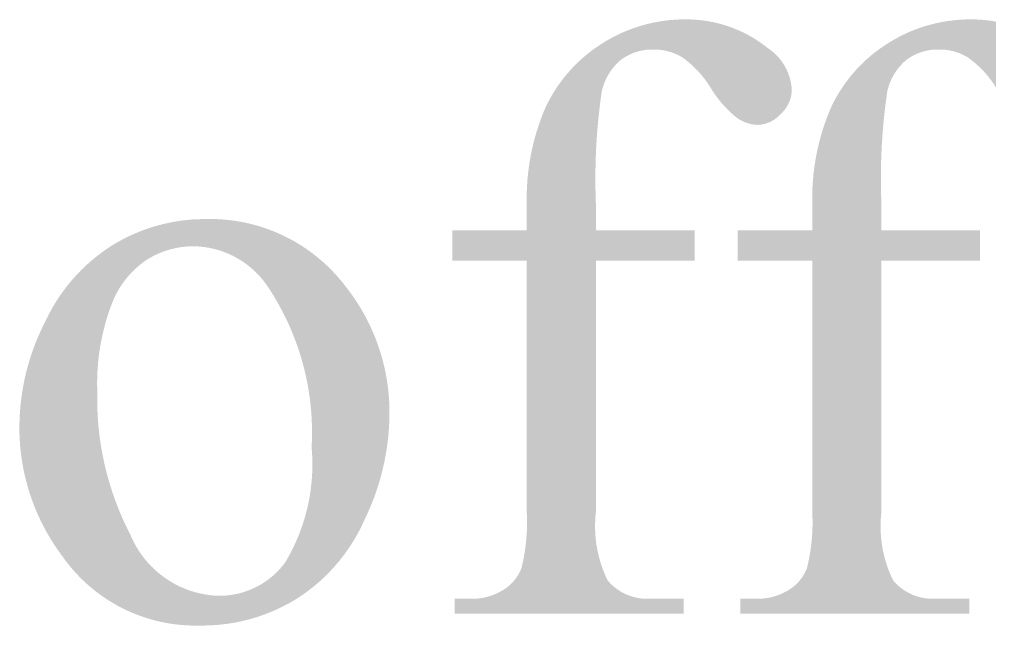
# Model space of a CAD drawing. Header units: millimetres. Extents: x 1235 to 1439, y 1033 to 1126.
# Drawn here: x 1269.3 to 1275.05, y 1052.91 to 1056.49 of the extents above; entities that cross this region are included whole.
import ezdxf

# ---------------------------------------------------------------- set-up
doc = ezdxf.new("R2010")
doc.units = ezdxf.units.MM
doc.layers.add('默认', color=18, linetype='Continuous', true_color=0x000000)

msp = doc.modelspace()

# ---------------------------------------------------------------- hatches: boundary and pattern name
at = {"layer": '默认'}
for points in [[(1272.3072, 1055.3945), (1272.3066, 1055.4311), (1272.307, 1055.4678), (1272.3084, 1055.5046), (1272.3109, 1055.5414), (1272.3143, 1055.5781), (1272.3187, 1055.6148), (1272.3241, 1055.6514), (1272.3305, 1055.6878), (1272.3379, 1055.7241), (1272.3462, 1055.7601), (1272.3556, 1055.7959), (1272.3658, 1055.8313), (1272.3771, 1055.8664), (1272.3892, 1055.9012), (1272.4023, 1055.9355), (1272.4162, 1055.9693), (1272.423, 1055.9837), (1272.43, 1055.9979), (1272.4373, 1056.012), (1272.4449, 1056.026), (1272.4527, 1056.0399), (1272.4608, 1056.0537), (1272.4691, 1056.0674), (1272.4777, 1056.0809), (1272.4866, 1056.0943), (1272.4957, 1056.1076), (1272.505, 1056.1207), (1272.5146, 1056.1336), (1272.5245, 1056.1464), (1272.5345, 1056.159), (1272.5448, 1056.1714), (1272.5553, 1056.1836), (1272.5661, 1056.1957), (1272.577, 1056.2075), (1272.5882, 1056.2191), (1272.5996, 1056.2306), (1272.6111, 1056.2418), (1272.6229, 1056.2528), (1272.6348, 1056.2635), (1272.647, 1056.2741), (1272.6592, 1056.2844), (1272.6717, 1056.2945), (1272.6843, 1056.3043), (1272.6971, 1056.3139), (1272.71, 1056.3232), (1272.723, 1056.3323), (1272.7362, 1056.3411), (1272.7634, 1056.3585), (1272.7774, 1056.367), (1272.7917, 1056.3753), (1272.8061, 1056.3834), (1272.8207, 1056.3912), (1272.8355, 1056.3988), (1272.8504, 1056.4061), (1272.8655, 1056.4131), (1272.8808, 1056.4199), (1272.8961, 1056.4263), (1272.9117, 1056.4326), (1272.9273, 1056.4385), (1272.943, 1056.4442), (1272.9589, 1056.4495), (1272.9749, 1056.4546), (1272.9909, 1056.4594), (1273.0071, 1056.4638), (1273.0233, 1056.468), (1273.0396, 1056.4719), (1273.0559, 1056.4755), (1273.0723, 1056.4788), (1273.0888, 1056.4817), (1273.1052, 1056.4844), (1273.1217, 1056.4867), (1273.1383, 1056.4888), (1273.1548, 1056.4905), (1273.1713, 1056.492), (1273.1879, 1056.4931), (1273.2044, 1056.494), (1273.2209, 1056.4945), (1273.2373, 1056.4947), (1273.2537, 1056.4947), (1273.2696, 1056.4945), (1273.2855, 1056.494), (1273.3015, 1056.4931), (1273.3175, 1056.4919), (1273.3334, 1056.4904), (1273.3494, 1056.4886), (1273.3654, 1056.4864), (1273.3814, 1056.4838), (1273.3973, 1056.4809), (1273.4132, 1056.4777), (1273.4291, 1056.4741), (1273.4449, 1056.4702), (1273.4606, 1056.466), (1273.4762, 1056.4614), (1273.4918, 1056.4564), (1273.5072, 1056.4512), (1273.5225, 1056.4456), (1273.5377, 1056.4397), (1273.5528, 1056.4335), (1273.5677, 1056.4269), (1273.5825, 1056.4201), (1273.5971, 1056.4129), (1273.6115, 1056.4055), (1273.6257, 1056.3977), (1273.6397, 1056.3897), (1273.6536, 1056.3814), (1273.6672, 1056.3728), (1273.6806, 1056.364), (1273.6938, 1056.3549), (1273.7068, 1056.3456), (1273.7195, 1056.336), (1273.732, 1056.3262), (1273.7395, 1056.3211), (1273.7469, 1056.3158), (1273.7542, 1056.3103), (1273.7614, 1056.3045), (1273.7684, 1056.2985), (1273.7753, 1056.2923), (1273.7821, 1056.2858), (1273.7886, 1056.2791), (1273.795, 1056.2722), (1273.8013, 1056.265), (1273.8073, 1056.2577), (1273.8131, 1056.2502), (1273.8186, 1056.2425), (1273.824, 1056.2346), (1273.8291, 1056.2266), (1273.834, 1056.2183), (1273.8386, 1056.21), (1273.843, 1056.2015), (1273.8471, 1056.1929), (1273.8509, 1056.1842), (1273.8545, 1056.1754), (1273.8578, 1056.1665), (1273.8608, 1056.1576), (1273.8636, 1056.1486), (1273.8661, 1056.1395), (1273.8683, 1056.1304), (1273.8702, 1056.1213), (1273.8718, 1056.1122), (1273.8732, 1056.1031), (1273.8743, 1056.094), (1273.8751, 1056.0849), (1273.8757, 1056.0759), (1273.8755, 1056.0711), (1273.8751, 1056.0662), (1273.8747, 1056.0614), (1273.8741, 1056.0565), (1273.8734, 1056.0517), (1273.8726, 1056.0468), (1273.8717, 1056.042), (1273.8706, 1056.0371), (1273.8694, 1056.0323), (1273.8681, 1056.0275), (1273.8666, 1056.0227), (1273.8651, 1056.018), (1273.8634, 1056.0133), (1273.8616, 1056.0086), (1273.8597, 1056.004), (1273.8576, 1055.9994), (1273.8555, 1055.9949), (1273.8532, 1055.9904), (1273.8508, 1055.986), (1273.8484, 1055.9816), (1273.8458, 1055.9774), (1273.8431, 1055.9732), (1273.8403, 1055.969), (1273.8374, 1055.965), (1273.8344, 1055.961), (1273.8313, 1055.9572), (1273.8282, 1055.9534), (1273.8249, 1055.9497), (1273.8216, 1055.9461), (1273.8182, 1055.9426), (1273.8148, 1055.9392), (1273.8113, 1055.9359), (1273.808, 1055.9323), (1273.8047, 1055.9288), (1273.8013, 1055.9254), (1273.7978, 1055.922), (1273.7942, 1055.9187), (1273.7905, 1055.9155), (1273.7866, 1055.9123), (1273.7827, 1055.9093), (1273.7788, 1055.9064), (1273.7747, 1055.9035), (1273.7705, 1055.9008), (1273.7663, 1055.8981), (1273.762, 1055.8956), (1273.7576, 1055.8932), (1273.7532, 1055.8908), (1273.7487, 1055.8886), (1273.7442, 1055.8866), (1273.7396, 1055.8846), (1273.7349, 1055.8828), (1273.7302, 1055.881), (1273.7255, 1055.8794), (1273.7207, 1055.878), (1273.7159, 1055.8766), (1273.7111, 1055.8754), (1273.7063, 1055.8743), (1273.7015, 1055.8734), (1273.6966, 1055.8725), (1273.6918, 1055.8718), (1273.687, 1055.8712), (1273.6821, 1055.8708), (1273.6773, 1055.8704), (1273.6725, 1055.8702), (1273.6685, 1055.8704), (1273.6646, 1055.8707), (1273.6606, 1055.871), (1273.6566, 1055.8714), (1273.6526, 1055.8719), (1273.6486, 1055.8725), (1273.6447, 1055.8731), (1273.6407, 1055.8738), (1273.6368, 1055.8745), (1273.6328, 1055.8754), (1273.6289, 1055.8763), (1273.6249, 1055.8773), (1273.621, 1055.8783), (1273.6172, 1055.8795), (1273.6133, 1055.8807), (1273.6094, 1055.8819), (1273.6056, 1055.8833), (1273.6018, 1055.8847), (1273.598, 1055.8862), (1273.5943, 1055.8877), (1273.5906, 1055.8893), (1273.5869, 1055.891), (1273.5833, 1055.8927), (1273.5797, 1055.8945), (1273.5761, 1055.8964), (1273.5726, 1055.8983), (1273.5691, 1055.9003), (1273.5656, 1055.9024), (1273.5622, 1055.9045), (1273.5589, 1055.9066), (1273.5556, 1055.9089), (1273.5523, 1055.9111), (1273.5409, 1055.9203), (1273.5297, 1055.9298), (1273.5187, 1055.9396), (1273.5079, 1055.9496), (1273.4973, 1055.9599), (1273.4869, 1055.9704), (1273.4768, 1055.9811), (1273.4669, 1055.9921), (1273.4573, 1056.0033), (1273.4479, 1056.0147), (1273.4388, 1056.0263), (1273.43, 1056.0381), (1273.4214, 1056.0501), (1273.4131, 1056.0622), (1273.4052, 1056.0746), (1273.3975, 1056.087), (1273.3892, 1056.1002), (1273.3807, 1056.1132), (1273.3717, 1056.126), (1273.3625, 1056.1386), (1273.3529, 1056.1509), (1273.3431, 1056.1631), (1273.3329, 1056.175), (1273.3224, 1056.1866), (1273.3116, 1056.198), (1273.3005, 1056.209), (1273.2892, 1056.2198), (1273.2776, 1056.2303), (1273.2658, 1056.2405), (1273.2537, 1056.2504), (1273.2414, 1056.2599), (1273.229, 1056.2692), (1273.2194, 1056.2748), (1273.2096, 1056.2801), (1273.2046, 1056.2827), (1273.1995, 1056.2851), (1273.1945, 1056.2875), (1273.1893, 1056.2898), (1273.1841, 1056.292), (1273.1789, 1056.2941), (1273.1737, 1056.2961), (1273.1683, 1056.298), (1273.163, 1056.2998), (1273.1576, 1056.3016), (1273.1522, 1056.3032), (1273.1468, 1056.3048), (1273.1413, 1056.3062), (1273.1358, 1056.3076), (1273.1303, 1056.3088), (1273.1248, 1056.31), (1273.1193, 1056.3111), (1273.1137, 1056.312), (1273.1081, 1056.3129), (1273.1026, 1056.3137), (1273.097, 1056.3143), (1273.0914, 1056.3149), (1273.0858, 1056.3154), (1273.0802, 1056.3157), (1273.0691, 1056.3162), (1273.0453, 1056.3164), (1273.0389, 1056.3162), (1273.0325, 1056.316), (1273.0261, 1056.3156), (1273.0197, 1056.315), (1273.0133, 1056.3144), (1273.0069, 1056.3135), (1273.0005, 1056.3126), (1272.9941, 1056.3115), (1272.9877, 1056.3103), (1272.9814, 1056.309), (1272.975, 1056.3075), (1272.9687, 1056.3059), (1272.9625, 1056.3041), (1272.9562, 1056.3022), (1272.95, 1056.3002), (1272.9439, 1056.2981), (1272.9378, 1056.2958), (1272.9317, 1056.2934), (1272.9258, 1056.2909), (1272.9198, 1056.2882), (1272.914, 1056.2854), (1272.9082, 1056.2825), (1272.9025, 1056.2795), (1272.8968, 1056.2764), (1272.8913, 1056.2732), (1272.8858, 1056.2699), (1272.8804, 1056.2664), (1272.8751, 1056.2629), (1272.8698, 1056.2593), (1272.8647, 1056.2555), (1272.8595, 1056.2511), (1272.8543, 1056.2465), (1272.8492, 1056.2418), (1272.8442, 1056.2369), (1272.8393, 1056.232), (1272.8345, 1056.2269), (1272.8298, 1056.2218), (1272.8251, 1056.2165), (1272.8206, 1056.2111), (1272.8162, 1056.2056), (1272.8119, 1056.2001), (1272.8077, 1056.1944), (1272.8036, 1056.1886), (1272.7996, 1056.1828), (1272.7958, 1056.1769), (1272.7921, 1056.1709), (1272.7885, 1056.1648), (1272.785, 1056.1586), (1272.7817, 1056.1524), (1272.7784, 1056.1461), (1272.7754, 1056.1398), (1272.7724, 1056.1334), (1272.7696, 1056.1269), (1272.767, 1056.1204), (1272.7644, 1056.1139), (1272.7621, 1056.1073), (1272.7598, 1056.1007), (1272.7577, 1056.094), (1272.7558, 1056.0873), (1272.7539, 1056.0806), (1272.7523, 1056.0739), (1272.7507, 1056.0672), (1272.7397, 1055.9856), (1272.7306, 1055.9036), (1272.7233, 1055.8214), (1272.718, 1055.7391), (1272.7146, 1055.6566), (1272.7132, 1055.5742), (1272.7137, 1055.4917), (1272.716, 1055.4093), (1272.716, 1055.2458), (1273.3008, 1055.2458), (1273.3008, 1055.0674), (1272.716, 1055.0674), (1272.716, 1053.5757), (1272.7147, 1053.563), (1272.7136, 1053.5503), (1272.7128, 1053.5375), (1272.7121, 1053.5247), (1272.7117, 1053.5119), (1272.7115, 1053.499), (1272.7115, 1053.4861), (1272.7118, 1053.4732), (1272.7123, 1053.4603), (1272.713, 1053.4474), (1272.7139, 1053.4344), (1272.7151, 1053.4215), (1272.7165, 1053.4086), (1272.7181, 1053.3957), (1272.72, 1053.3829), (1272.7221, 1053.3701), (1272.7244, 1053.3573), (1272.727, 1053.3446), (1272.7298, 1053.3319), (1272.7328, 1053.3192), (1272.736, 1053.3067), (1272.7394, 1053.2942), (1272.7431, 1053.2818), (1272.747, 1053.2694), (1272.7511, 1053.2572), (1272.7554, 1053.245), (1272.7599, 1053.233), (1272.7646, 1053.221), (1272.7695, 1053.2092), (1272.7746, 1053.1974), (1272.7799, 1053.1858), (1272.7854, 1053.1743), (1272.7909, 1053.1679), (1272.7966, 1053.1617), (1272.8025, 1053.1555), (1272.8086, 1053.1495), (1272.8149, 1053.1436), (1272.8214, 1053.1379), (1272.8281, 1053.1324), (1272.8349, 1053.127), (1272.8419, 1053.1218), (1272.8491, 1053.1169), (1272.8565, 1053.1121), (1272.864, 1053.1075), (1272.8717, 1053.1031), (1272.8795, 1053.0989), (1272.8874, 1053.095), (1272.8954, 1053.0913), (1272.9035, 1053.0878), (1272.9118, 1053.0846), (1272.9201, 1053.0816), (1272.9284, 1053.0788), (1272.9369, 1053.0763), (1272.9454, 1053.0741), (1272.9539, 1053.0721), (1272.9625, 1053.0703), (1272.9711, 1053.0688), (1272.9796, 1053.0676), (1272.9882, 1053.0666), (1272.9968, 1053.0659), (1273.0053, 1053.0654), (1273.0138, 1053.0651), (1273.0223, 1053.0651), (1273.0307, 1053.0653), (1273.2364, 1053.0653), (1273.2364, 1052.9761), (1271.881, 1052.9761), (1271.881, 1053.0653), (1271.9826, 1053.0653), (1271.9943, 1053.0654), (1272.0061, 1053.0659), (1272.0179, 1053.0667), (1272.0297, 1053.0681), (1272.0415, 1053.0698), (1272.0532, 1053.0719), (1272.0649, 1053.0745), (1272.0707, 1053.0759), (1272.0765, 1053.0774), (1272.0822, 1053.0791), (1272.088, 1053.0808), (1272.0993, 1053.0845), (1272.1105, 1053.0887), (1272.1215, 1053.0932), (1272.1323, 1053.0981), (1272.1429, 1053.1033), (1272.1533, 1053.1089), (1272.1635, 1053.1148), (1272.1729, 1053.1205), (1272.1775, 1053.1235), (1272.182, 1053.1267), (1272.1866, 1053.1299), (1272.191, 1053.1332), (1272.1954, 1053.1367), (1272.1997, 1053.1402), (1272.204, 1053.1438), (1272.2082, 1053.1476), (1272.2123, 1053.1514), (1272.2163, 1053.1553), (1272.2202, 1053.1593), (1272.2241, 1053.1634), (1272.2279, 1053.1676), (1272.2315, 1053.1719), (1272.2351, 1053.1762), (1272.2386, 1053.1807), (1272.242, 1053.1851), (1272.2453, 1053.1897), (1272.2485, 1053.1943), (1272.2516, 1053.199), (1272.2545, 1053.2038), (1272.2574, 1053.2086), (1272.2601, 1053.2135), (1272.2628, 1053.2184), (1272.2653, 1053.2233), (1272.2677, 1053.2283), (1272.27, 1053.2334), (1272.2722, 1053.2384), (1272.2743, 1053.2435), (1272.2762, 1053.2486), (1272.2809, 1053.2686), (1272.2853, 1053.2887), (1272.2893, 1053.3089), (1272.293, 1053.3292), (1272.2962, 1053.3496), (1272.2991, 1053.37), (1272.3016, 1053.3905), (1272.3038, 1053.411), (1272.3055, 1053.4316), (1272.3069, 1053.4522), (1272.3079, 1053.4728), (1272.3085, 1053.4934), (1272.3087, 1053.514), (1272.3086, 1053.5346), (1272.3081, 1053.5552), (1272.3072, 1053.5757), (1272.3072, 1055.0674), (1271.8661, 1055.0674), (1271.8661, 1055.2458), (1272.3072, 1055.2458)], [(1273.9971, 1055.3945), (1273.9965, 1055.4311), (1273.9969, 1055.4678), (1273.9984, 1055.5046), (1274.0008, 1055.5414), (1274.0042, 1055.5781), (1274.0086, 1055.6148), (1274.014, 1055.6514), (1274.0204, 1055.6878), (1274.0278, 1055.7241), (1274.0361, 1055.7601), (1274.0455, 1055.7959), (1274.0558, 1055.8313), (1274.067, 1055.8664), (1274.0791, 1055.9012), (1274.0922, 1055.9355), (1274.1061, 1055.9693), (1274.1129, 1055.9837), (1274.1199, 1055.9979), (1274.1272, 1056.012), (1274.1348, 1056.026), (1274.1426, 1056.0399), (1274.1507, 1056.0537), (1274.159, 1056.0674), (1274.1676, 1056.0809), (1274.1765, 1056.0943), (1274.1856, 1056.1076), (1274.1949, 1056.1207), (1274.2045, 1056.1336), (1274.2144, 1056.1464), (1274.2244, 1056.159), (1274.2347, 1056.1714), (1274.2453, 1056.1836), (1274.256, 1056.1957), (1274.267, 1056.2075), (1274.2781, 1056.2191), (1274.2895, 1056.2306), (1274.3011, 1056.2418), (1274.3128, 1056.2528), (1274.3247, 1056.2635), (1274.3369, 1056.2741), (1274.3492, 1056.2844), (1274.3616, 1056.2945), (1274.3742, 1056.3043), (1274.387, 1056.3139), (1274.3999, 1056.3232), (1274.4129, 1056.3323), (1274.4261, 1056.3411), (1274.4533, 1056.3585), (1274.4673, 1056.367), (1274.4816, 1056.3753), (1274.496, 1056.3834), (1274.5106, 1056.3912), (1274.5254, 1056.3988), (1274.5404, 1056.4061), (1274.5554, 1056.4131), (1274.5707, 1056.4199), (1274.5861, 1056.4263), (1274.6016, 1056.4326), (1274.6172, 1056.4385), (1274.633, 1056.4442), (1274.6488, 1056.4495), (1274.6648, 1056.4546), (1274.6808, 1056.4594), (1274.697, 1056.4638), (1274.7132, 1056.468), (1274.7295, 1056.4719), (1274.7458, 1056.4755), (1274.7622, 1056.4788), (1274.7787, 1056.4817), (1274.7952, 1056.4844), (1274.8117, 1056.4867), (1274.8282, 1056.4888), (1274.8447, 1056.4905), (1274.8612, 1056.492), (1274.8778, 1056.4931), (1274.8943, 1056.494), (1274.9108, 1056.4945), (1274.9272, 1056.4947), (1274.9436, 1056.4947), (1274.9595, 1056.4945), (1274.9754, 1056.494), (1274.9914, 1056.4931), (1275.0074, 1056.4919), (1275.0234, 1056.4904), (1275.0394, 1056.4886), (1275.0553, 1056.4864), (1275.0713, 1056.4838), (1275.0873, 1056.4809), (1275.1032, 1056.4777), (1275.119, 1056.4741), (1275.1348, 1056.4702), (1275.1505, 1056.466), (1275.1662, 1056.4614), (1275.1817, 1056.4564), (1275.1971, 1056.4512), (1275.2125, 1056.4456), (1275.2276, 1056.4397), (1275.2427, 1056.4335), (1275.2576, 1056.4269), (1275.2724, 1056.4201), (1275.287, 1056.4129), (1275.3014, 1056.4055), (1275.3156, 1056.3977), (1275.3296, 1056.3897), (1275.3435, 1056.3814), (1275.3571, 1056.3728), (1275.3705, 1056.364), (1275.3837, 1056.3549), (1275.3967, 1056.3456), (1275.4094, 1056.336), (1275.4219, 1056.3262), (1275.4294, 1056.3211), (1275.4368, 1056.3158), (1275.4441, 1056.3103), (1275.4513, 1056.3045), (1275.4583, 1056.2985), (1275.4652, 1056.2923), (1275.472, 1056.2858), (1275.4786, 1056.2791), (1275.485, 1056.2722), (1275.4912, 1056.265), (1275.4972, 1056.2577), (1275.503, 1056.2502), (1275.5085, 1056.2425), (1275.5139, 1056.2346), (1275.519, 1056.2266), (1275.5239, 1056.2183), (1275.5285, 1056.21), (1275.5329, 1056.2015), (1275.537, 1056.1929), (1275.5408, 1056.1842), (1275.5444, 1056.1754), (1275.5477, 1056.1665), (1275.5508, 1056.1576), (1275.5535, 1056.1486), (1275.556, 1056.1395), (1275.5582, 1056.1304), (1275.5601, 1056.1213), (1275.5617, 1056.1122), (1275.5631, 1056.1031), (1275.5642, 1056.094), (1275.565, 1056.0849), (1275.5656, 1056.0759), (1275.5654, 1056.0711), (1275.5651, 1056.0662), (1275.5646, 1056.0614), (1275.564, 1056.0565), (1275.5633, 1056.0517), (1275.5625, 1056.0468), (1275.5616, 1056.042), (1275.5605, 1056.0371), (1275.5593, 1056.0323), (1275.558, 1056.0275), (1275.5566, 1056.0227), (1275.555, 1056.018), (1275.5533, 1056.0133), (1275.5515, 1056.0086), (1275.5496, 1056.004), (1275.5476, 1055.9994), (1275.5454, 1055.9949), (1275.5431, 1055.9904), (1275.5408, 1055.986), (1275.5383, 1055.9816), (1275.5357, 1055.9774), (1275.533, 1055.9732), (1275.5302, 1055.969), (1275.5273, 1055.965), (1275.5243, 1055.961), (1275.5213, 1055.9572), (1275.5181, 1055.9534), (1275.5149, 1055.9497), (1275.5115, 1055.9461), (1275.5082, 1055.9426), (1275.5047, 1055.9392), (1275.5012, 1055.9359), (1275.498, 1055.9323), (1275.4946, 1055.9288), (1275.4912, 1055.9254), (1275.4877, 1055.922), (1275.4841, 1055.9187), (1275.4804, 1055.9155), (1275.4766, 1055.9123), (1275.4727, 1055.9093), (1275.4687, 1055.9064), (1275.4646, 1055.9035), (1275.4604, 1055.9008), (1275.4562, 1055.8981), (1275.4519, 1055.8956), (1275.4475, 1055.8932), (1275.4431, 1055.8908), (1275.4386, 1055.8886), (1275.4341, 1055.8866), (1275.4295, 1055.8846), (1275.4248, 1055.8828), (1275.4201, 1055.881), (1275.4154, 1055.8794), (1275.4106, 1055.878), (1275.4059, 1055.8766), (1275.4011, 1055.8754), (1275.3962, 1055.8743), (1275.3914, 1055.8734), (1275.3866, 1055.8725), (1275.3817, 1055.8718), (1275.3769, 1055.8712), (1275.372, 1055.8708), (1275.3672, 1055.8704), (1275.3624, 1055.8702), (1275.3584, 1055.8704), (1275.3545, 1055.8707), (1275.3505, 1055.871), (1275.3465, 1055.8714), (1275.3425, 1055.8719), (1275.3386, 1055.8725), (1275.3346, 1055.8731), (1275.3306, 1055.8738), (1275.3267, 1055.8745), (1275.3227, 1055.8754), (1275.3188, 1055.8763), (1275.3149, 1055.8773), (1275.311, 1055.8783), (1275.3071, 1055.8795), (1275.3032, 1055.8807), (1275.2993, 1055.8819), (1275.2955, 1055.8833), (1275.2917, 1055.8847), (1275.288, 1055.8862), (1275.2842, 1055.8877), (1275.2805, 1055.8893), (1275.2768, 1055.891), (1275.2732, 1055.8927), (1275.2696, 1055.8945), (1275.266, 1055.8964), (1275.2625, 1055.8983), (1275.259, 1055.9003), (1275.2556, 1055.9024), (1275.2522, 1055.9045), (1275.2488, 1055.9066), (1275.2455, 1055.9089), (1275.2422, 1055.9111), (1275.2308, 1055.9203), (1275.2196, 1055.9298), (1275.2086, 1055.9396), (1275.1978, 1055.9496), (1275.1872, 1055.9599), (1275.1769, 1055.9704), (1275.1667, 1055.9811), (1275.1569, 1055.9921), (1275.1472, 1056.0033), (1275.1378, 1056.0147), (1275.1287, 1056.0263), (1275.1199, 1056.0381), (1275.1113, 1056.0501), (1275.1031, 1056.0622), (1275.0951, 1056.0746), (1275.0874, 1056.087), (1275.0791, 1056.1002), (1275.0706, 1056.1132), (1275.0617, 1056.126), (1275.0524, 1056.1386), (1275.0429, 1056.1509), (1275.033, 1056.1631), (1275.0228, 1056.175), (1275.0123, 1056.1866), (1275.0015, 1056.198), (1274.9904, 1056.209), (1274.9791, 1056.2198), (1274.9675, 1056.2303), (1274.9557, 1056.2405), (1274.9436, 1056.2504), (1274.9314, 1056.2599), (1274.9189, 1056.2692), (1274.9093, 1056.2748), (1274.8995, 1056.2801), (1274.8945, 1056.2827), (1274.8895, 1056.2851), (1274.8844, 1056.2875), (1274.8792, 1056.2898), (1274.8741, 1056.292), (1274.8688, 1056.2941), (1274.8636, 1056.2961), (1274.8583, 1056.298), (1274.8529, 1056.2998), (1274.8475, 1056.3016), (1274.8421, 1056.3032), (1274.8367, 1056.3048), (1274.8312, 1056.3062), (1274.8258, 1056.3076), (1274.8202, 1056.3088), (1274.8147, 1056.31), (1274.8092, 1056.3111), (1274.8036, 1056.312), (1274.7981, 1056.3129), (1274.7925, 1056.3137), (1274.7869, 1056.3143), (1274.7813, 1056.3149), (1274.7757, 1056.3154), (1274.7702, 1056.3157), (1274.759, 1056.3162), (1274.7352, 1056.3164), (1274.7288, 1056.3162), (1274.7224, 1056.316), (1274.716, 1056.3156), (1274.7096, 1056.315), (1274.7032, 1056.3144), (1274.6968, 1056.3135), (1274.6904, 1056.3126), (1274.684, 1056.3115), (1274.6776, 1056.3103), (1274.6713, 1056.309), (1274.6649, 1056.3075), (1274.6586, 1056.3059), (1274.6524, 1056.3041), (1274.6461, 1056.3022), (1274.6399, 1056.3002), (1274.6338, 1056.2981), (1274.6277, 1056.2958), (1274.6217, 1056.2934), (1274.6157, 1056.2909), (1274.6097, 1056.2882), (1274.6039, 1056.2854), (1274.5981, 1056.2825), (1274.5924, 1056.2795), (1274.5867, 1056.2764), (1274.5812, 1056.2732), (1274.5757, 1056.2699), (1274.5703, 1056.2664), (1274.565, 1056.2629), (1274.5598, 1056.2593), (1274.5546, 1056.2555), (1274.5494, 1056.2511), (1274.5442, 1056.2465), (1274.5391, 1056.2418), (1274.5341, 1056.2369), (1274.5292, 1056.232), (1274.5244, 1056.2269), (1274.5197, 1056.2218), (1274.515, 1056.2165), (1274.5105, 1056.2111), (1274.5061, 1056.2056), (1274.5018, 1056.2001), (1274.4976, 1056.1944), (1274.4935, 1056.1886), (1274.4895, 1056.1828), (1274.4857, 1056.1769), (1274.482, 1056.1709), (1274.4784, 1056.1648), (1274.4749, 1056.1586), (1274.4716, 1056.1524), (1274.4684, 1056.1461), (1274.4653, 1056.1398), (1274.4623, 1056.1334), (1274.4595, 1056.1269), (1274.4569, 1056.1204), (1274.4544, 1056.1139), (1274.452, 1056.1073), (1274.4497, 1056.1007), (1274.4476, 1056.094), (1274.4457, 1056.0873), (1274.4439, 1056.0806), (1274.4422, 1056.0739), (1274.4406, 1056.0672), (1274.4296, 1055.9856), (1274.4205, 1055.9036), (1274.4132, 1055.8214), (1274.4079, 1055.7391), (1274.4046, 1055.6566), (1274.4031, 1055.5742), (1274.4036, 1055.4917), (1274.4059, 1055.4093), (1274.4059, 1055.2458), (1274.9907, 1055.2458), (1274.9907, 1055.0674), (1274.4059, 1055.0674), (1274.4059, 1053.5757), (1274.4046, 1053.563), (1274.4035, 1053.5503), (1274.4027, 1053.5375), (1274.402, 1053.5247), (1274.4016, 1053.5119), (1274.4014, 1053.499), (1274.4014, 1053.4861), (1274.4017, 1053.4732), (1274.4022, 1053.4603), (1274.4029, 1053.4474), (1274.4038, 1053.4344), (1274.405, 1053.4215), (1274.4064, 1053.4086), (1274.4081, 1053.3957), (1274.4099, 1053.3829), (1274.412, 1053.3701), (1274.4143, 1053.3573), (1274.4169, 1053.3446), (1274.4197, 1053.3319), (1274.4227, 1053.3192), (1274.4259, 1053.3067), (1274.4294, 1053.2942), (1274.433, 1053.2818), (1274.4369, 1053.2694), (1274.441, 1053.2572), (1274.4453, 1053.245), (1274.4498, 1053.233), (1274.4545, 1053.221), (1274.4594, 1053.2092), (1274.4645, 1053.1974), (1274.4698, 1053.1858), (1274.4753, 1053.1743), (1274.4808, 1053.1679), (1274.4865, 1053.1617), (1274.4924, 1053.1555), (1274.4985, 1053.1495), (1274.5048, 1053.1436), (1274.5113, 1053.1379), (1274.518, 1053.1324), (1274.5248, 1053.127), (1274.5319, 1053.1218), (1274.5391, 1053.1169), (1274.5464, 1053.1121), (1274.5539, 1053.1075), (1274.5616, 1053.1031), (1274.5694, 1053.0989), (1274.5773, 1053.095), (1274.5853, 1053.0913), (1274.5934, 1053.0878), (1274.6017, 1053.0846), (1274.61, 1053.0816), (1274.6184, 1053.0788), (1274.6268, 1053.0763), (1274.6353, 1053.0741), (1274.6438, 1053.0721), (1274.6524, 1053.0703), (1274.661, 1053.0688), (1274.6696, 1053.0676), (1274.6781, 1053.0666), (1274.6867, 1053.0659), (1274.6953, 1053.0654), (1274.7038, 1053.0651), (1274.7122, 1053.0651), (1274.7206, 1053.0653), (1274.9263, 1053.0653), (1274.9263, 1052.9761), (1273.5709, 1052.9761), (1273.5709, 1053.0653), (1273.6725, 1053.0653), (1273.6842, 1053.0654), (1273.696, 1053.0659), (1273.7078, 1053.0667), (1273.7196, 1053.0681), (1273.7314, 1053.0698), (1273.7432, 1053.0719), (1273.7548, 1053.0745), (1273.7606, 1053.0759), (1273.7664, 1053.0774), (1273.7721, 1053.0791), (1273.7779, 1053.0808), (1273.7892, 1053.0845), (1273.8004, 1053.0887), (1273.8114, 1053.0932), (1273.8222, 1053.0981), (1273.8328, 1053.1033), (1273.8432, 1053.1089), (1273.8534, 1053.1148), (1273.8628, 1053.1205), (1273.8674, 1053.1235), (1273.872, 1053.1267), (1273.8765, 1053.1299), (1273.8809, 1053.1332), (1273.8853, 1053.1367), (1273.8896, 1053.1402), (1273.8939, 1053.1438), (1273.8981, 1053.1476), (1273.9022, 1053.1514), (1273.9062, 1053.1553), (1273.9102, 1053.1593), (1273.914, 1053.1634), (1273.9178, 1053.1676), (1273.9215, 1053.1719), (1273.925, 1053.1762), (1273.9285, 1053.1807), (1273.9319, 1053.1851), (1273.9352, 1053.1897), (1273.9384, 1053.1943), (1273.9415, 1053.199), (1273.9444, 1053.2038), (1273.9473, 1053.2086), (1273.95, 1053.2135), (1273.9527, 1053.2184), (1273.9552, 1053.2233), (1273.9576, 1053.2283), (1273.9599, 1053.2334), (1273.9621, 1053.2384), (1273.9642, 1053.2435), (1273.9661, 1053.2486), (1273.9709, 1053.2686), (1273.9752, 1053.2887), (1273.9792, 1053.3089), (1273.9829, 1053.3292), (1273.9861, 1053.3496), (1273.989, 1053.37), (1273.9915, 1053.3905), (1273.9937, 1053.411), (1273.9954, 1053.4316), (1273.9968, 1053.4522), (1273.9978, 1053.4728), (1273.9984, 1053.4934), (1273.9987, 1053.514), (1273.9985, 1053.5346), (1273.998, 1053.5552), (1273.9971, 1053.5757), (1273.9971, 1055.0674), (1273.556, 1055.0674), (1273.556, 1055.2458), (1273.9971, 1055.2458)]]:
    msp.add_hatch(color=256, dxfattribs=at).paths.add_polyline_path(points, flags=0)
h = msp.add_hatch(color=256, dxfattribs=at)
h.paths.add_polyline_path([(1270.4017, 1055.3127), (1270.4304, 1055.3132), (1270.4593, 1055.3128), (1270.4883, 1055.3116), (1270.5175, 1055.3096), (1270.5467, 1055.3067), (1270.576, 1055.3029), (1270.6053, 1055.2982), (1270.6346, 1055.2927), (1270.6638, 1055.2862), (1270.6928, 1055.2789), (1270.7218, 1055.2707), (1270.7505, 1055.2616), (1270.779, 1055.2516), (1270.8072, 1055.2408), (1270.8351, 1055.2291), (1270.8626, 1055.2166), (1270.8898, 1055.2032), (1270.9165, 1055.1891), (1270.9428, 1055.1741), (1270.9686, 1055.1584), (1270.9938, 1055.142), (1271.0185, 1055.1248), (1271.0426, 1055.107), (1271.0661, 1055.0885), (1271.089, 1055.0694), (1271.1111, 1055.0498), (1271.1327, 1055.0295), (1271.1534, 1055.0087), (1271.1735, 1054.9875), (1271.1929, 1054.9658), (1271.2115, 1054.9437), (1271.2293, 1054.9212), (1271.245, 1054.9012), (1271.2604, 1054.8808), (1271.2754, 1054.86), (1271.2899, 1054.8389), (1271.3041, 1054.8173), (1271.3178, 1054.7955), (1271.3311, 1054.7732), (1271.3439, 1054.7507), (1271.3562, 1054.7278), (1271.3681, 1054.7047), (1271.3795, 1054.6812), (1271.3904, 1054.6575), (1271.4007, 1054.6335), (1271.4106, 1054.6093), (1271.4199, 1054.5849), (1271.4287, 1054.5602), (1271.437, 1054.5354), (1271.4447, 1054.5104), (1271.4519, 1054.4853), (1271.4585, 1054.46), (1271.4646, 1054.4346), (1271.4701, 1054.4091), (1271.475, 1054.3836), (1271.4794, 1054.3579), (1271.4833, 1054.3323), (1271.4865, 1054.3066), (1271.4892, 1054.2809), (1271.4914, 1054.2553), (1271.493, 1054.2296), (1271.494, 1054.204), (1271.4945, 1054.1785), (1271.4944, 1054.1531), (1271.4934, 1054.1134), (1271.4913, 1054.0737), (1271.4881, 1054.0339), (1271.4838, 1053.9942), (1271.4784, 1053.9545), (1271.4719, 1053.915), (1271.4643, 1053.8756), (1271.4556, 1053.8365), (1271.4458, 1053.7976), (1271.4349, 1053.759), (1271.423, 1053.7207), (1271.4101, 1053.6828), (1271.3961, 1053.6454), (1271.3811, 1053.6084), (1271.3652, 1053.572), (1271.3483, 1053.5361), (1271.3403, 1053.5184), (1271.332, 1053.5008), (1271.3234, 1053.4833), (1271.3145, 1053.466), (1271.3052, 1053.4488), (1271.2955, 1053.4317), (1271.2856, 1053.4148), (1271.2753, 1053.398), (1271.2647, 1053.3814), (1271.2538, 1053.365), (1271.2425, 1053.3488), (1271.231, 1053.3328), (1271.2192, 1053.3169), (1271.207, 1053.3013), (1271.1946, 1053.286), (1271.1819, 1053.2708), (1271.1689, 1053.2559), (1271.1556, 1053.2412), (1271.1421, 1053.2268), (1271.1283, 1053.2126), (1271.1142, 1053.1988), (1271.0999, 1053.1851), (1271.0854, 1053.1718), (1271.0707, 1053.1588), (1271.0557, 1053.146), (1271.0405, 1053.1335), (1271.0252, 1053.1214), (1271.0096, 1053.1095), (1270.9938, 1053.098), (1270.9779, 1053.0868), (1270.9618, 1053.0759), (1270.9456, 1053.0653), (1270.9137, 1053.0463), (1270.8974, 1053.0372), (1270.8809, 1053.0284), (1270.8643, 1053.0199), (1270.8475, 1053.0116), (1270.8305, 1053.0036), (1270.8134, 1052.996), (1270.7961, 1052.9886), (1270.7786, 1052.9815), (1270.761, 1052.9747), (1270.7433, 1052.9682), (1270.7255, 1052.962), (1270.7075, 1052.9562), (1270.6894, 1052.9506), (1270.6713, 1052.9454), (1270.653, 1052.9405), (1270.6347, 1052.936), (1270.6163, 1052.9317), (1270.5978, 1052.9278), (1270.5793, 1052.9242), (1270.5607, 1052.921), (1270.5421, 1052.9181), (1270.5235, 1052.9155), (1270.5048, 1052.9132), (1270.4862, 1052.9113), (1270.4675, 1052.9097), (1270.4488, 1052.9085), (1270.4302, 1052.9075), (1270.4116, 1052.9069), (1270.3458, 1052.9063), (1270.317, 1052.9067), (1270.2881, 1052.9081), (1270.259, 1052.9103), (1270.2298, 1052.9134), (1270.2006, 1052.9174), (1270.1713, 1052.9224), (1270.1422, 1052.9282), (1270.113, 1052.935), (1270.0841, 1052.9428), (1270.0553, 1052.9514), (1270.0267, 1052.961), (1269.9983, 1052.9715), (1269.9703, 1052.9829), (1269.9426, 1052.9952), (1269.9153, 1053.0083), (1269.8884, 1053.0224), (1269.862, 1053.0372), (1269.8361, 1053.0529), (1269.8108, 1053.0693), (1269.786, 1053.0865), (1269.7618, 1053.1044), (1269.7383, 1053.123), (1269.7154, 1053.1423), (1269.6932, 1053.1621), (1269.6718, 1053.1826), (1269.6511, 1053.2036), (1269.6311, 1053.2251), (1269.612, 1053.2471), (1269.5936, 1053.2696), (1269.576, 1053.2924), (1269.5592, 1053.3155), (1269.5441, 1053.336), (1269.5293, 1053.3569), (1269.5149, 1053.3781), (1269.501, 1053.3997), (1269.4874, 1053.4216), (1269.4742, 1053.4438), (1269.4615, 1053.4664), (1269.4492, 1053.4892), (1269.4373, 1053.5123), (1269.426, 1053.5357), (1269.415, 1053.5594), (1269.4046, 1053.5833), (1269.3947, 1053.6074), (1269.3852, 1053.6318), (1269.3763, 1053.6563), (1269.3678, 1053.681), (1269.3599, 1053.7059), (1269.3525, 1053.731), (1269.3456, 1053.7562), (1269.3392, 1053.7815), (1269.3333, 1053.8069), (1269.328, 1053.8324), (1269.3232, 1053.858), (1269.319, 1053.8836), (1269.3153, 1053.9093), (1269.3121, 1053.935), (1269.3094, 1053.9606), (1269.3073, 1053.9863), (1269.3057, 1054.012), (1269.3046, 1054.0376), (1269.304, 1054.0632), (1269.304, 1054.0886), (1269.305, 1054.1287), (1269.3071, 1054.1688), (1269.3104, 1054.2089), (1269.3149, 1054.249), (1269.3206, 1054.2891), (1269.3275, 1054.329), (1269.3355, 1054.3687), (1269.3447, 1054.4082), (1269.3551, 1054.4473), (1269.3667, 1054.4862), (1269.3794, 1054.5246), (1269.3931, 1054.5626), (1269.408, 1054.6002), (1269.4239, 1054.6371), (1269.4409, 1054.6736), (1269.4589, 1054.7093), (1269.4671, 1054.7266), (1269.4757, 1054.7438), (1269.4846, 1054.7608), (1269.4938, 1054.7777), (1269.5034, 1054.7945), (1269.5133, 1054.8111), (1269.5235, 1054.8276), (1269.534, 1054.8439), (1269.5448, 1054.8601), (1269.556, 1054.876), (1269.5674, 1054.8918), (1269.5792, 1054.9073), (1269.5912, 1054.9227), (1269.6035, 1054.9378), (1269.6161, 1054.9527), (1269.629, 1054.9674), (1269.6422, 1054.9819), (1269.6556, 1054.996), (1269.6692, 1055.01), (1269.6831, 1055.0237), (1269.6973, 1055.0371), (1269.7117, 1055.0502), (1269.7263, 1055.063), (1269.7411, 1055.0756), (1269.7562, 1055.0879), (1269.7714, 1055.0999), (1269.7868, 1055.1115), (1269.8024, 1055.1229), (1269.8182, 1055.134), (1269.8341, 1055.1447), (1269.8502, 1055.1552), (1269.8665, 1055.1653), (1269.8966, 1055.1826), (1269.9275, 1055.1989), (1269.959, 1055.2143), (1269.991, 1055.2286), (1270.0236, 1055.2419), (1270.0567, 1055.2541), (1270.0902, 1055.2652), (1270.1241, 1055.2752), (1270.1583, 1055.284), (1270.1928, 1055.2916), (1270.2275, 1055.2981), (1270.2623, 1055.3034), (1270.2972, 1055.3075), (1270.3321, 1055.3104), (1270.3669, 1055.3121)], flags=0)
h.paths.add_polyline_path([(1270.3249, 1055.1517), (1270.3077, 1055.1511), (1270.2904, 1055.1499), (1270.2731, 1055.1481), (1270.2559, 1055.1458), (1270.2387, 1055.1428), (1270.2215, 1055.1393), (1270.2045, 1055.1352), (1270.1876, 1055.1305), (1270.1709, 1055.1253), (1270.1544, 1055.1195), (1270.1381, 1055.1131), (1270.1221, 1055.1062), (1270.1064, 1055.0988), (1270.0909, 1055.0909), (1270.0758, 1055.0825), (1270.061, 1055.0736), (1270.052, 1055.0675), (1270.043, 1055.0612), (1270.0342, 1055.0548), (1270.0255, 1055.0481), (1270.0169, 1055.0412), (1270.0084, 1055.0342), (1270.0001, 1055.0269), (1269.9918, 1055.0195), (1269.9838, 1055.0119), (1269.9758, 1055.0042), (1269.968, 1054.9962), (1269.9604, 1054.9881), (1269.9529, 1054.9799), (1269.9456, 1054.9715), (1269.9385, 1054.9629), (1269.9315, 1054.9542), (1269.9247, 1054.9453), (1269.9181, 1054.9363), (1269.9117, 1054.9272), (1269.9055, 1054.918), (1269.8994, 1054.9086), (1269.8936, 1054.8992), (1269.888, 1054.8896), (1269.8825, 1054.8799), (1269.8773, 1054.8701), (1269.8723, 1054.8603), (1269.8675, 1054.8504), (1269.8629, 1054.8404), (1269.8585, 1054.8303), (1269.8544, 1054.8202), (1269.8504, 1054.81), (1269.8467, 1054.7998), (1269.8359, 1054.7698), (1269.8259, 1054.7394), (1269.8166, 1054.7088), (1269.808, 1054.6779), (1269.8002, 1054.6468), (1269.7931, 1054.6155), (1269.7868, 1054.5839), (1269.7812, 1054.5523), (1269.7765, 1054.5205), (1269.7725, 1054.4886), (1269.7692, 1054.4566), (1269.7668, 1054.4246), (1269.7652, 1054.3926), (1269.7643, 1054.3606), (1269.7642, 1054.3287), (1269.7649, 1054.2968), (1269.7643, 1054.2419), (1269.7654, 1054.1867), (1269.7683, 1054.1315), (1269.7729, 1054.0763), (1269.7793, 1054.0211), (1269.7875, 1053.9661), (1269.7974, 1053.9113), (1269.809, 1053.8568), (1269.8224, 1053.8027), (1269.8375, 1053.7491), (1269.8542, 1053.6961), (1269.8726, 1053.6437), (1269.8926, 1053.592), (1269.9142, 1053.5411), (1269.9373, 1053.491), (1269.9619, 1053.4419), (1269.9699, 1053.4238), (1269.9785, 1053.4057), (1269.9879, 1053.3878), (1269.9979, 1053.3702), (1270.0032, 1053.3614), (1270.0087, 1053.3527), (1270.0143, 1053.344), (1270.0201, 1053.3355), (1270.0261, 1053.327), (1270.0322, 1053.3186), (1270.0385, 1053.3103), (1270.045, 1053.302), (1270.0516, 1053.2939), (1270.0584, 1053.2859), (1270.0654, 1053.2779), (1270.0725, 1053.2701), (1270.0798, 1053.2624), (1270.0872, 1053.2548), (1270.0947, 1053.2474), (1270.1024, 1053.24), (1270.1103, 1053.2328), (1270.1183, 1053.2258), (1270.1264, 1053.2189), (1270.1347, 1053.2121), (1270.1431, 1053.2054), (1270.1516, 1053.199), (1270.1602, 1053.1926), (1270.169, 1053.1864), (1270.1778, 1053.1804), (1270.1868, 1053.1746), (1270.1958, 1053.1689), (1270.205, 1053.1634), (1270.2143, 1053.1581), (1270.2236, 1053.1529), (1270.233, 1053.1479), (1270.2426, 1053.1431), (1270.2521, 1053.1384), (1270.2618, 1053.134), (1270.2715, 1053.1297), (1270.2813, 1053.1256), (1270.2911, 1053.1217), (1270.301, 1053.118), (1270.3109, 1053.1145), (1270.3208, 1053.1111), (1270.3308, 1053.108), (1270.3408, 1053.105), (1270.3508, 1053.1022), (1270.3609, 1053.0996), (1270.3709, 1053.0972), (1270.381, 1053.095), (1270.3911, 1053.0929), (1270.4011, 1053.0911), (1270.4212, 1053.0879), (1270.4413, 1053.0854), (1270.4612, 1053.0837), (1270.481, 1053.0826), (1270.4949, 1053.0827), (1270.5089, 1053.0831), (1270.5229, 1053.0839), (1270.537, 1053.0852), (1270.5512, 1053.0869), (1270.5653, 1053.089), (1270.5795, 1053.0915), (1270.5936, 1053.0945), (1270.6076, 1053.0979), (1270.6217, 1053.1017), (1270.6356, 1053.106), (1270.6494, 1053.1107), (1270.6631, 1053.1158), (1270.6767, 1053.1213), (1270.69, 1053.1273), (1270.7033, 1053.1337), (1270.7163, 1053.1404), (1270.7291, 1053.1476), (1270.7416, 1053.1551), (1270.754, 1053.163), (1270.766, 1053.1712), (1270.7778, 1053.1798), (1270.7893, 1053.1887), (1270.8004, 1053.1979), (1270.8113, 1053.2074), (1270.8218, 1053.2172), (1270.832, 1053.2273), (1270.8418, 1053.2376), (1270.8513, 1053.2481), (1270.8604, 1053.2588), (1270.8691, 1053.2698), (1270.8775, 1053.2809), (1270.8885, 1053.2997), (1270.8993, 1053.3189), (1270.9097, 1053.3382), (1270.9197, 1053.3579), (1270.9294, 1053.3778), (1270.9387, 1053.3979), (1270.9476, 1053.4182), (1270.9561, 1053.4387), (1270.9643, 1053.4595), (1270.972, 1053.4804), (1270.9793, 1053.5015), (1270.9862, 1053.5227), (1270.9927, 1053.5442), (1270.9988, 1053.5657), (1271.0045, 1053.5874), (1271.0097, 1053.6091), (1271.0145, 1053.631), (1271.0188, 1053.653), (1271.0227, 1053.675), (1271.0262, 1053.6971), (1271.0292, 1053.7193), (1271.0318, 1053.7415), (1271.034, 1053.7637), (1271.0357, 1053.7859), (1271.0369, 1053.8081), (1271.0377, 1053.8303), (1271.0381, 1053.8524), (1271.0381, 1053.8745), (1271.0376, 1053.8966), (1271.0367, 1053.9186), (1271.0353, 1053.9405), (1271.0336, 1053.9623), (1271.035, 1053.9931), (1271.0358, 1054.0241), (1271.036, 1054.0551), (1271.0356, 1054.0863), (1271.0345, 1054.1175), (1271.0328, 1054.1487), (1271.0305, 1054.18), (1271.0276, 1054.2112), (1271.024, 1054.2425), (1271.0198, 1054.2737), (1271.0149, 1054.3049), (1271.0094, 1054.336), (1271.0032, 1054.367), (1270.9965, 1054.3979), (1270.989, 1054.4286), (1270.981, 1054.4592), (1270.9724, 1054.4897), (1270.9631, 1054.5199), (1270.9532, 1054.5499), (1270.9427, 1054.5798), (1270.9316, 1054.6093), (1270.92, 1054.6386), (1270.9077, 1054.6677), (1270.8949, 1054.6964), (1270.8815, 1054.7248), (1270.8676, 1054.7529), (1270.8532, 1054.7807), (1270.8382, 1054.8081), (1270.8227, 1054.8351), (1270.8068, 1054.8617), (1270.7903, 1054.888), (1270.7734, 1054.9138), (1270.7643, 1054.9269), (1270.7548, 1054.9398), (1270.7449, 1054.9525), (1270.7345, 1054.965), (1270.7236, 1054.9772), (1270.7124, 1054.9891), (1270.7007, 1055.0008), (1270.6886, 1055.0121), (1270.6761, 1055.0231), (1270.6633, 1055.0338), (1270.65, 1055.0441), (1270.6365, 1055.0539), (1270.6226, 1055.0634), (1270.6084, 1055.0724), (1270.5939, 1055.081), (1270.5791, 1055.0892), (1270.5641, 1055.0968), (1270.5488, 1055.104), (1270.5333, 1055.1107), (1270.5177, 1055.1169), (1270.5019, 1055.1226), (1270.486, 1055.1278), (1270.47, 1055.1325), (1270.4539, 1055.1366), (1270.4377, 1055.1403), (1270.4215, 1055.1434), (1270.4053, 1055.146), (1270.3891, 1055.1481), (1270.3729, 1055.1498), (1270.3568, 1055.1509), (1270.3408, 1055.1515)], flags=0)

doc.saveas('drawing.dxf')
